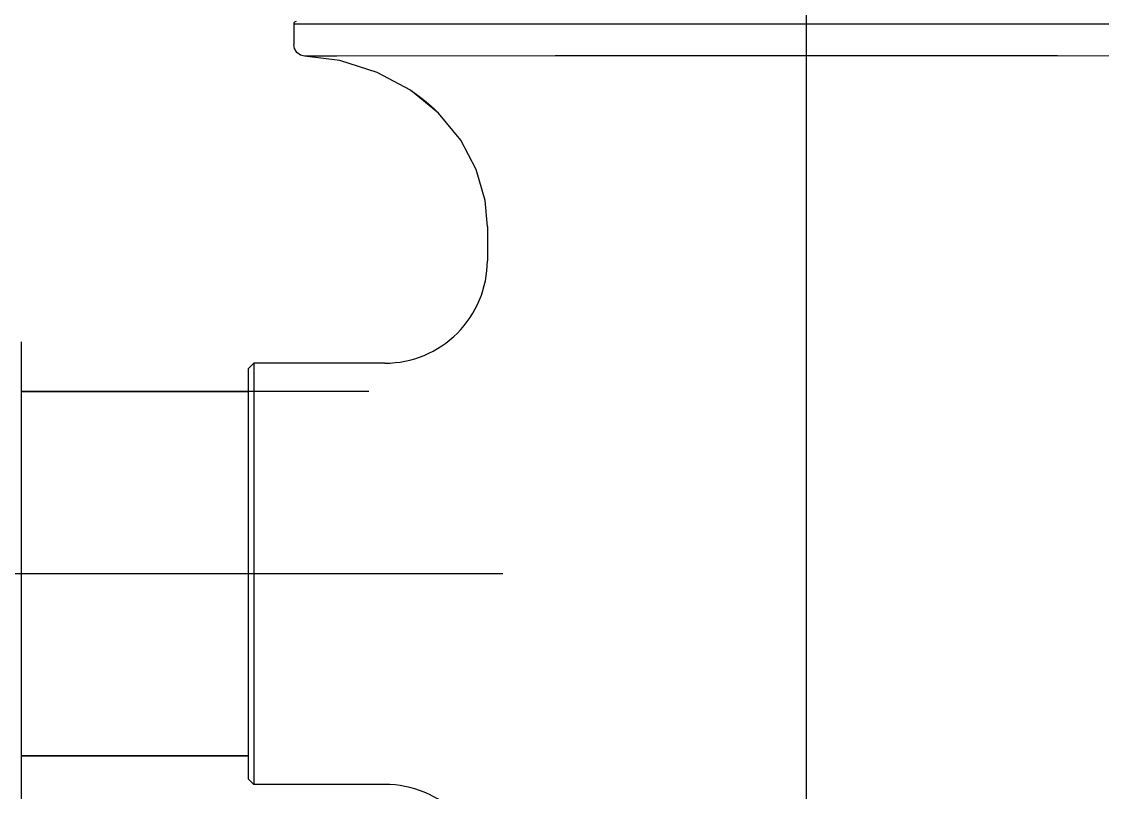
# Model space of a CAD drawing. Header units: millimetres. Extents: x 0 to 3800, y -67 to 2530.
# Drawn here: x 3337.4 to 3434.8, y 947.4 to 1016.9 of the extents above; entities that cross this region are included whole.
import ezdxf
from ezdxf.lldxf.tags import DXFTag

# ---------------------------------------------------------------- set-up
doc = ezdxf.new("R2010")
doc.units = ezdxf.units.MM
doc.layers.add('내부선 및 부속', color=4, linetype='Continuous')
doc.layers.add('중심선', color=1, linetype='DASHED')
tags = doc.linetypes.add('DASHDOT', pattern=[70, 31, -13, 13, -13]).pattern_tags.tags
tags[10:11] = [DXFTag(74, 4), DXFTag(75, 0), DXFTag(340, '0'), DXFTag(46, 0.0), DXFTag(50, 0.0), DXFTag(44, 0.0), DXFTag(45, 0.0)]
tags[8:9] = [DXFTag(74, 4), DXFTag(75, 0), DXFTag(340, '0'), DXFTag(46, 0.0), DXFTag(50, 0.0), DXFTag(44, 0.0), DXFTag(45, 0.0)]
tags[6:7] = [DXFTag(74, 4), DXFTag(75, 0), DXFTag(340, '0'), DXFTag(46, 0.0), DXFTag(50, 0.0), DXFTag(44, 0.0), DXFTag(45, 0.0)]
tags[4:5] = [DXFTag(74, 4), DXFTag(75, 0), DXFTag(340, '0'), DXFTag(46, 0.0), DXFTag(50, 0.0), DXFTag(44, 0.0), DXFTag(45, 0.0)]
tags = doc.linetypes.add('DASHED', pattern=[25.72, 12.86, -12.86]).pattern_tags.tags
tags[6:7] = [DXFTag(74, 4), DXFTag(75, 0), DXFTag(340, '0'), DXFTag(46, 0.0), DXFTag(50, 0.0), DXFTag(44, 0.0), DXFTag(45, 0.0)]
tags[4:5] = [DXFTag(74, 4), DXFTag(75, 0), DXFTag(340, '0'), DXFTag(46, 0.0), DXFTag(50, 0.0), DXFTag(44, 0.0), DXFTag(45, 0.0)]

msp = doc.modelspace()

# ---------------------------------------------------------------- linework, layer by layer
at = {"layer": '내부선 및 부속', "linetype": 'Continuous'}
for p, q in [((3361.911, 1016.724), (3361.911, 1014.85)), ((3361.911, 1016.724), (3454.3, 1016.724)), ((3362.886, 1013.825), (3362.517, 1013.914)), ((3365.799, 1013.824), (3362.886, 1013.825)), ((3366.051, 1013.409), (3362.886, 1013.825)), ((3385.471, 1013.829), (3365.799, 1013.824)), ((3408.105, 1013.833), (3385.471, 1013.829)), ((3430.74, 1013.829), (3408.105, 1013.833)), ((3450.411, 1013.824), (3430.74, 1013.829)), ((3379.362, 998.449), (3379.362, 998.448)), ((3379.362, 998.448), (3379.362, 998.448)), ((3379.362, 998.448), (3379.362, 995.372)), ((3337.38, 946.243), (3337.38, 988.041)), ((3357.804, 985.619), (3358.318, 986.133)), ((3358.318, 986.133), (3358.318, 948.15)), ((3370.123, 986.133), (3358.318, 986.133)), ((3370.123, 986.133), (3358.318, 986.133)), ((3357.804, 985.619), (3357.804, 948.664)), ((3368.689, 983.566), (3337.38, 983.566)), ((3337.38, 983.566), (3357.804, 983.566)), ((3337.38, 950.717), (3357.804, 950.717)), ((3357.804, 950.717), (3337.38, 950.717)), ((3357.804, 948.664), (3358.318, 948.15)), ((3370.123, 948.15), (3358.318, 948.15)), ((3370.123, 948.15), (3358.318, 948.15))]:
    msp.add_line(p, q, dxfattribs=at)
at = {"layer": '내부선 및 부속', "linetype": 'Continuous', "flags": 128}
for points in [[(3362.517, 1013.914), (3362.186, 1014.151), (3361.973, 1014.499), (3361.911, 1014.851)], [(3379.362, 998.443), (3379.155, 1000.811), (3378.362, 1003.588), (3376.956, 1006.252), (3374.962, 1008.673), (3372.428, 1010.738), (3369.429, 1012.347), (3366.051, 1013.409)], [(3372.439, 1010.732), (3372.468, 1010.712), (3372.497, 1010.693), (3372.526, 1010.673), (3372.554, 1010.654), (3372.583, 1010.634), (3372.612, 1010.615), (3372.641, 1010.595), (3372.669, 1010.575), (3372.698, 1010.555), (3372.726, 1010.536), (3372.755, 1010.516), (3372.783, 1010.496), (3372.812, 1010.476), (3372.84, 1010.456), (3372.868, 1010.436), (3372.897, 1010.415), (3372.925, 1010.395), (3372.953, 1010.375), (3372.981, 1010.354), (3373.009, 1010.334), (3373.037, 1010.314), (3373.065, 1010.293), (3373.093, 1010.273), (3373.121, 1010.252), (3373.149, 1010.231), (3373.177, 1010.211), (3373.205, 1010.19), (3373.232, 1010.169), (3373.26, 1010.148), (3373.288, 1010.127), (3373.315, 1010.106), (3373.343, 1010.085), (3373.37, 1010.064), (3373.398, 1010.043), (3373.425, 1010.022), (3373.453, 1010.001), (3373.48, 1009.979), (3373.507, 1009.958), (3373.534, 1009.937), (3373.562, 1009.915), (3373.589, 1009.894), (3373.616, 1009.872), (3373.643, 1009.851), (3373.67, 1009.829), (3373.697, 1009.807), (3373.723, 1009.785), (3373.75, 1009.764), (3373.777, 1009.742), (3373.804, 1009.72), (3373.83, 1009.698), (3373.857, 1009.676), (3373.883, 1009.654), (3373.91, 1009.632), (3373.936, 1009.61), (3373.963, 1009.587), (3373.989, 1009.565), (3374.015, 1009.543), (3374.042, 1009.521), (3374.068, 1009.498), (3374.094, 1009.476), (3374.12, 1009.453), (3374.146, 1009.431), (3374.172, 1009.408), (3374.198, 1009.386), (3374.224, 1009.363), (3374.25, 1009.34), (3374.275, 1009.317), (3374.301, 1009.294), (3374.327, 1009.272), (3374.352, 1009.249), (3374.378, 1009.226), (3374.403, 1009.203), (3374.429, 1009.18), (3374.454, 1009.157), (3374.48, 1009.133), (3374.505, 1009.11), (3374.53, 1009.087), (3374.555, 1009.064), (3374.58, 1009.04), (3374.605, 1009.017), (3374.63, 1008.994), (3374.655, 1008.97), (3374.681, 1008.947), (3374.705, 1008.923), (3374.73, 1008.899), (3374.755, 1008.876), (3374.779, 1008.852), (3374.804, 1008.828), (3374.829, 1008.805), (3374.853, 1008.781), (3374.878, 1008.757), (3374.902, 1008.733), (3374.926, 1008.709), (3374.95, 1008.685), (3374.975, 1008.661)]]:
    msp.add_lwpolyline(points, dxfattribs=at)
at = {"layer": '내부선 및 부속', "linetype": 'Continuous'}
for centre, radius, start, end in [((3362.116, 1016.724), 0.205, 90, 180), ((3370.123, 995.372), 9.239, 269.99986, 0.00023), ((3370.123, 938.911), 9.239, 359.99994, 90.00004)]:
    msp.add_arc(centre, radius, start, end, dxfattribs=at)
at = {"layer": '중심선', "linetype": 'DASHDOT'}
for p, q in [((3408.105, 1128.027), (3408.105, 231.218)), ((3380.741, 967.142), (3234.742, 967.142))]:
    msp.add_line(p, q, dxfattribs=at)

doc.saveas('drawing.dxf')
